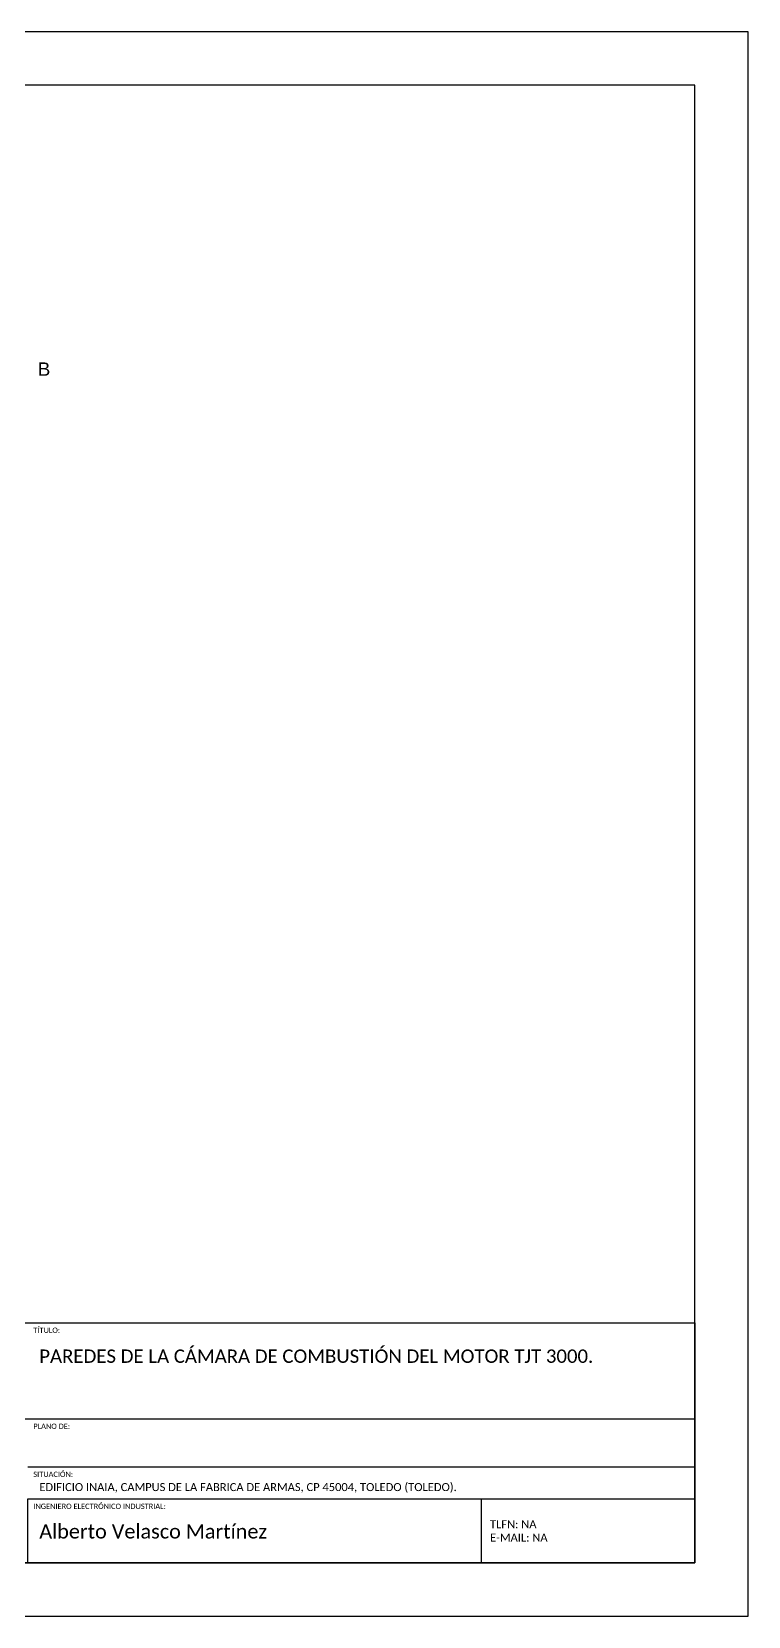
# Model space of a CAD drawing. Header units: millimetres. Extents: x -1265 to -28, y 5 to 1057.
# Drawn here: x -162.7 to -28.4, y 760.4 to 1057.4 of the extents above; entities that cross this region are included whole.
import ezdxf

# ---------------------------------------------------------------- set-up
doc = ezdxf.new("R2010")
doc.units = ezdxf.units.MM
doc.linetypes.add('ACAD_ISO04W100', pattern=[30, 24, -3, 0, -3])
doc.layers.add('00_Leyenda', color=250, linetype='Continuous', lineweight=15)
doc.layers.add('Cotas 2', color=8, linetype='ACAD_ISO04W100', lineweight=20)
doc.layers.add('Cajetin1', color=7, linetype='Continuous')
doc.layers.add('Hoja', color=7, linetype='Continuous')
doc.styles.get("Standard").update_dxf_attribs({"font": 'arial.ttf'})

msp = doc.modelspace()

# ---------------------------------------------------------------- linework, layer by layer
at = {"layer": 'Cajetin1'}
for p, q in [((-218.353, 797.372), (-38.353, 797.372)), ((-163.353, 788.372), (-38.353, 788.372)), ((-78.353, 770.372), (-78.353, 782.372))]:
    msp.add_line(p, q, dxfattribs=at)
for points in [[(-428.353, 770.372), (-38.353, 770.372), (-38.353, 1047.372), (-428.353, 1047.372)], [(-38.353, 815.372), (-38.353, 797.372), (-38.353, 770.372), (-218.353, 770.372), (-218.353, 815.372)]]:
    msp.add_lwpolyline(points, close=True, dxfattribs=at)
msp.add_lwpolyline([(-163.353, 770.372), (-163.353, 782.372), (-38.353, 782.372)], dxfattribs=at)
at = {"layer": 'Hoja'}
msp.add_lwpolyline([(-448.353, 760.372), (-28.353, 760.372), (-28.353, 1057.372), (-448.353, 1057.372)], close=True, dxfattribs=at)

# ---------------------------------------------------------------- texts
at = {"layer": '00_Leyenda', "linetype": 'ByBlock', "lineweight": 0}
for s, width, heights, insert, char_height, attachment_point in [('\\pxi1,ql;{\\fCalibri Light|b0|i0|c0|p34;TÍTULO:}', 84.37737, [10.152], (-163.353, 814.492), 1, 1), ('{\\fCalibri Light|b0|i0|c0|p34;PAREDES DE LA CÁMARA DE COMBUSTIÓN DEL MOTOR TJT 3000.}', 125, [13.007], (-161.232, 810.379), 2.5, 1), ('\\pxi1,ql;{\\fCalibri Light|b0|i0|c0|p34;PLANO DE:}', 84.37737, [10.152], (-163.353, 796.492), 1, 1), ('\\pxi1,ql;{\\fCalibri Light|b0|i0|c0|p34;SITUACIÓN:}', 84.37737, [10.152], (-163.353, 787.492), 1, 1), ('{\\fCalibri Light|b0|i0|c0|p34;EDIFICIO INAIA, CAMPUS DE LA FABRICA DE ARMAS, CP 45004, TOLEDO (TOLEDO).}', 125, [13.007], (-161.232, 785.341), 1.5, 1), ('\\pxi1,ql;{\\fCalibri Light|b0|i0|c0|p34;INGENIERO ELECTRÓNICO INDUSTRIAL:}', 84.37737, [10.152], (-163.353, 781.492), 1, 1), ('\\pxql;{\\fCalibri Light|b0|i0|c0|p34;   TLFN: NA\\P   E-MAIL: NA}', 40, [12], (-78.353, 776.372), 1.5, 4), ('{\\fCalibri Light|b0|i0|c0|p34;Alberto Velasco Martínez}', 85, [11.398], (-161.232, 776.27), 2.66667, 4)]:
    msp.add_mtext_dynamic_manual_height_columns(s, width=width, gutter_width=13.333, heights=heights, dxfattribs=dict(at, insert=insert, char_height=char_height, attachment_point=attachment_point))
at = {"layer": 'Cotas 2', "insert": (-161.497, 995.388), "char_height": 2.5, "attachment_point": 1}
msp.add_mtext_dynamic_manual_height_columns('B', width=6.74913, gutter_width=12.5, heights=[0], dxfattribs=at)

doc.saveas('drawing.dxf')
